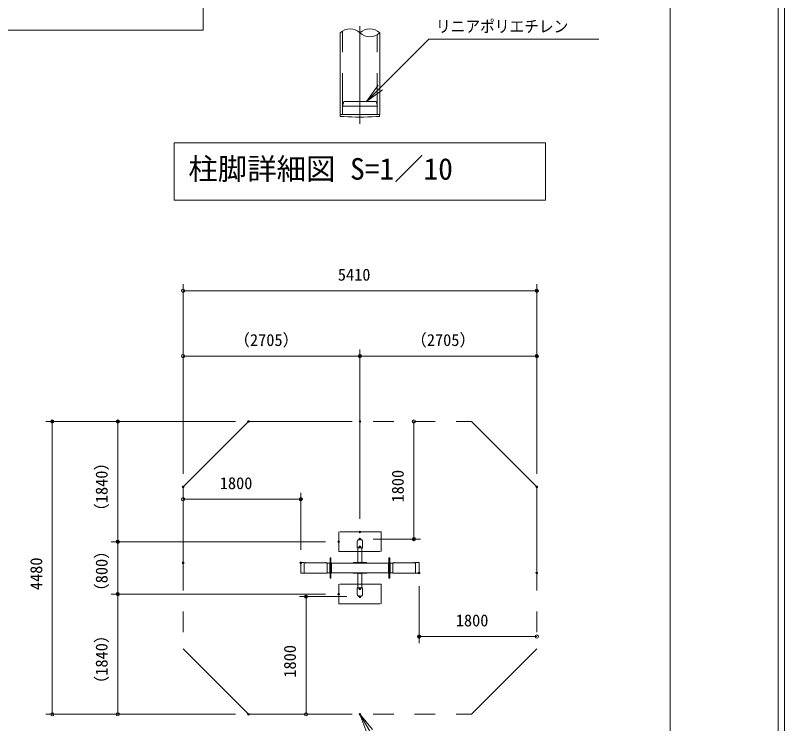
# Model space of a CAD drawing. Units: millimetres at full size, sheet at 1:10, with parts at other scales. Extents: x 5 to 8405, y -9 to 5949.
# Drawn here: x 6052 to 8405, y 1254 to 3421 of the extents above; entities that cross this region are included whole.
import ezdxf
from ezdxf.enums import TextEntityAlignment as Align

# ---------------------------------------------------------------- set-up
doc = ezdxf.new("R2010")
doc.units = ezdxf.units.MM
doc.header["$LTSCALE"] = 10
doc.header["$PDMODE"] = 32
doc.header["$PDSIZE"] = 5
for name, pattern in [('USER1', [19.05, 12.7, -6.35]), ('USER2', [50.8, 31.75, -6.35, 6.35, -6.35]), ('USER3', [63.5, 31.75, -6.35, 6.35, -6.35, 6.35, -6.35])]:
    doc.linetypes.add(name, pattern=pattern)
for name, color, linetype, lineweight in [('DEFPOINTS_3', 7, 'Continuous', 0), ('LY_2', 7, 'Continuous', 0), ('LY_5', 7, 'Continuous', 0), ('LY_6', 7, 'Continuous', 0)]:
    doc.layers.add(name, color=color, linetype=linetype, lineweight=lineweight)
doc.styles.add('ＭＳ ゴシック', font='')
doc.styles.get('ＭＳ ゴシック').set_extended_font_data('MS Gothic')

# ---------------------------------------------------------------- blocks, each defined once
blk = doc.blocks.new('-003-_U3')
at = {"color": 7, "linetype": 'Continuous', "lineweight": 0}
for p, q in [((-1, 0.1667), (0, 0)), ((0, 0), (-1, 0)), ((-1, -0.1667), (0, 0))]:
    blk.add_line(p, q, dxfattribs=at)
blk = doc.blocks.new('-016-_DOTBLANK')
at = {"color": 7, "linetype": 'Continuous', "lineweight": 0}
blk.add_line((-0.5, 0), (-1, 0), dxfattribs=at)
blk.add_circle((0, 0), 0.5, dxfattribs=at)

msp = doc.modelspace()

# ---------------------------------------------------------------- hatches: boundary and pattern name
at = {"layer": 'LY_6'}
for points in [[(7085.89, 1746.37), (7085.89, 1745.17), (7084.69, 1745.17)], [(7125.89, 1746.37), (7127.09, 1745.17), (7125.89, 1745.17)], [(7085.89, 1715.17), (7085.89, 1713.97), (7084.69, 1715.17)], [(7127.09, 1715.17), (7125.89, 1713.97), (7125.89, 1715.17)]]:
    msp.add_hatch(color=256, dxfattribs=at).paths.add_polyline_path(points)

# ---------------------------------------------------------------- linework, layer by layer
at = {"layer": 'DEFPOINTS_3'}
msp.add_line((8405, 9.18), (8405, 5949.18), dxfattribs=at)
at = {"layer": 'LY_2'}
msp.add_line((8055, 309.18), (8055, 5649.18), dxfattribs=at)
at = {"layer": 'LY_5'}
for p, q in [((8384.96, -9.18), (8384.96, 5929.23)), ((7045.39, 3117.47), (7045.39, 3367.47)), ((7166.39, 3117.47), (7166.39, 3367.47)), ((7166.39, 3117.47), (7045.39, 3117.47)), ((7045.89, 3117.47), (7045.89, 3111.47)), ((7165.89, 3117.47), (7045.89, 3117.47)), ((7056.64, 3111.47), (7045.89, 3111.47)), ((7165.89, 3111.47), (7155.14, 3111.47)), ((7165.89, 3117.47), (7165.89, 3111.47)), ((7102.89, 1817.79), (7102.89, 1818.38)), ((7108.69, 1818.58), (7103.09, 1818.58)), ((7103.49, 1818.58), (7103.49, 1819.08)), ((7103.49, 1819.08), (7108.29, 1819.08)), ((7103.49, 1818.58), (7108.29, 1818.58)), ((7103.79, 1819.28), (7107.99, 1819.28)), ((7103.79, 1819.28), (7103.79, 1819.08)), ((7103.79, 1819.08), (7107.99, 1819.08)), ((7104.89, 1820.24), (7106.89, 1820.24)), ((7107.99, 1819.28), (7107.99, 1819.08)), ((7108.29, 1819.08), (7108.29, 1818.58)), ((7108.89, 1817.79), (7108.89, 1818.38)), ((7097.89, 1791.47), (7097.89, 1810.17)), ((7098.19, 1791.17), (7113.59, 1791.17)), ((7099.84, 1791.17), (7099.84, 1746.37)), ((7102.89, 1791.17), (7102.89, 1794.17)), ((7105.43, 1794.97), (7104.97, 1794.17)), ((7104.97, 1794.17), (7105.43, 1793.37)), ((7106.35, 1794.97), (7105.43, 1794.97)), ((7105.43, 1793.37), (7106.35, 1793.37)), ((7106.81, 1794.17), (7106.35, 1794.97)), ((7106.35, 1793.37), (7106.81, 1794.17)), ((7108.89, 1791.17), (7108.89, 1794.17)), ((7111.94, 1791.17), (7111.94, 1746.37)), ((7113.89, 1791.47), (7113.89, 1810.17)), ((6924.89, 1745.57), (6924.89, 1714.77)), ((6925.89, 1746.57), (6934.69, 1746.57)), ((6929.74, 1746.67), (6931.64, 1746.67)), ((6929.74, 1746.67), (6929.74, 1746.43)), ((6931.64, 1746.67), (6931.64, 1746.43)), ((6935.69, 1714.17), (6935.69, 1746.17)), ((6935.69, 1746.17), (7005.69, 1746.17)), ((6935.69, 1745.57), (6935.69, 1714.77)), ((6940.64, 1746.41), (6938.74, 1746.41)), ((6938.74, 1746.41), (6938.74, 1746.17)), ((6940.64, 1746.17), (6938.74, 1746.17)), ((6940.64, 1746.41), (6940.64, 1746.17)), ((7002.64, 1746.41), (7000.74, 1746.41)), ((7000.74, 1746.41), (7000.74, 1746.17)), ((7002.64, 1746.17), (7000.74, 1746.17)), ((7002.64, 1746.41), (7002.64, 1746.17)), ((7005.69, 1714.17), (7005.69, 1746.17)), ((7005.69, 1745.17), (7014.59, 1745.17)), ((7013.39, 1742.87), (7013.69, 1743.17)), ((7013.39, 1742.87), (7013.39, 1717.47)), ((7014.59, 1743.17), (7013.69, 1743.17)), ((7014.59, 1760.17), (7014.59, 1700.17)), ((7017.19, 1760.17), (7017.19, 1700.17)), ((7017.19, 1745.17), (7194.59, 1745.17)), ((7018.09, 1743.17), (7017.19, 1743.17)), ((7018.09, 1743.17), (7018.39, 1742.87)), ((7018.39, 1742.87), (7018.39, 1717.47)), ((7085.89, 1746.37), (7084.69, 1745.17)), ((7125.89, 1746.37), (7085.89, 1746.37)), ((7085.89, 1746.37), (7085.89, 1745.17)), ((7085.89, 1745.17), (7125.89, 1745.17)), ((7104.29, 1746.97), (7104.49, 1747.17)), ((7104.29, 1746.97), (7107.49, 1746.97)), ((7104.29, 1746.37), (7104.29, 1746.97)), ((7104.49, 1747.17), (7107.29, 1747.17)), ((7107.49, 1746.97), (7107.29, 1747.17)), ((7107.49, 1746.37), (7107.49, 1746.97)), ((7125.89, 1745.17), (7125.89, 1746.37)), ((7125.89, 1746.37), (7127.09, 1745.17)), ((7193.39, 1742.87), (7193.69, 1743.17)), ((7193.39, 1742.87), (7193.39, 1717.47)), ((7194.59, 1743.17), (7193.69, 1743.17)), ((7194.59, 1760.17), (7194.59, 1700.17)), ((7197.19, 1760.17), (7197.19, 1700.17)), ((7197.19, 1745.17), (7206.09, 1745.17)), ((7198.09, 1743.17), (7197.19, 1743.17)), ((7198.09, 1743.17), (7198.39, 1742.87)), ((7198.39, 1742.87), (7198.39, 1717.47)), ((7206.09, 1714.17), (7206.09, 1746.17)), ((7206.09, 1746.17), (7276.09, 1746.17)), ((7211.04, 1746.41), (7209.14, 1746.41)), ((7209.14, 1746.41), (7209.14, 1746.17)), ((7211.04, 1746.17), (7209.14, 1746.17)), ((7211.04, 1746.41), (7211.04, 1746.17)), ((7273.04, 1746.41), (7271.14, 1746.41)), ((7271.14, 1746.41), (7271.14, 1746.17)), ((7273.04, 1746.17), (7271.14, 1746.17)), ((7273.04, 1746.41), (7273.04, 1746.17)), ((7276.09, 1714.17), (7276.09, 1746.17)), ((7276.09, 1745.57), (7276.09, 1714.77)), ((7285.89, 1746.57), (7277.09, 1746.57)), ((7282.04, 1746.67), (7280.14, 1746.67)), ((7280.14, 1746.67), (7280.14, 1746.43)), ((7282.04, 1746.67), (7282.04, 1746.43)), ((7286.89, 1745.57), (7286.89, 1714.77)), ((6925.89, 1713.77), (6934.69, 1713.77)), ((6929.74, 1713.67), (6929.74, 1713.91)), ((6929.74, 1713.67), (6931.64, 1713.67)), ((6931.64, 1713.67), (6931.64, 1713.91)), ((6935.69, 1714.17), (7005.69, 1714.17)), ((6940.64, 1714.17), (6938.74, 1714.17)), ((6938.74, 1713.93), (6938.74, 1714.17)), ((6940.64, 1713.93), (6938.74, 1713.93)), ((6940.64, 1713.93), (6940.64, 1714.17)), ((7002.64, 1714.17), (7000.74, 1714.17)), ((7000.74, 1713.93), (7000.74, 1714.17)), ((7002.64, 1713.93), (7000.74, 1713.93)), ((7002.64, 1713.93), (7002.64, 1714.17)), ((7005.69, 1715.17), (7014.59, 1715.17)), ((7013.39, 1717.47), (7013.69, 1717.17)), ((7013.69, 1717.17), (7014.59, 1717.17)), ((7017.19, 1717.17), (7018.09, 1717.17)), ((7017.19, 1715.17), (7194.59, 1715.17)), ((7018.39, 1717.47), (7018.09, 1717.17)), ((7085.89, 1713.97), (7084.69, 1715.17)), ((7125.89, 1715.17), (7085.89, 1715.17)), ((7085.89, 1715.17), (7085.89, 1713.97)), ((7085.89, 1713.97), (7125.89, 1713.97)), ((7099.84, 1713.97), (7099.84, 1669.17)), ((7104.29, 1713.37), (7104.29, 1713.97)), ((7104.29, 1713.37), (7107.49, 1713.37)), ((7104.49, 1713.17), (7104.29, 1713.37)), ((7104.49, 1713.17), (7107.29, 1713.17)), ((7107.29, 1713.17), (7107.49, 1713.37)), ((7107.49, 1713.37), (7107.49, 1713.97)), ((7111.94, 1713.97), (7111.94, 1669.17)), ((7125.89, 1713.97), (7125.89, 1715.17)), ((7125.89, 1713.97), (7127.09, 1715.17)), ((7193.39, 1717.47), (7193.69, 1717.17)), ((7193.69, 1717.17), (7194.59, 1717.17)), ((7197.19, 1717.17), (7198.09, 1717.17)), ((7197.19, 1715.17), (7206.09, 1715.17)), ((7198.39, 1717.47), (7198.09, 1717.17)), ((7206.09, 1714.17), (7276.09, 1714.17)), ((7211.04, 1714.17), (7209.14, 1714.17)), ((7209.14, 1713.93), (7209.14, 1714.17)), ((7211.04, 1713.93), (7209.14, 1713.93)), ((7211.04, 1713.93), (7211.04, 1714.17)), ((7273.04, 1714.17), (7271.14, 1714.17)), ((7271.14, 1713.93), (7271.14, 1714.17)), ((7273.04, 1713.93), (7271.14, 1713.93)), ((7273.04, 1713.93), (7273.04, 1714.17)), ((7285.89, 1713.77), (7277.09, 1713.77)), ((7280.14, 1713.67), (7280.14, 1713.91)), ((7282.04, 1713.67), (7280.14, 1713.67)), ((7282.04, 1713.67), (7282.04, 1713.91)), ((7097.89, 1668.87), (7097.89, 1650.17)), ((7113.59, 1669.17), (7098.19, 1669.17)), ((7102.89, 1669.17), (7102.89, 1666.17)), ((7105.43, 1666.97), (7104.97, 1666.17)), ((7104.97, 1666.17), (7105.43, 1665.37)), ((7106.35, 1666.97), (7105.43, 1666.97)), ((7105.43, 1665.37), (7106.35, 1665.37)), ((7106.81, 1666.17), (7106.35, 1666.97)), ((7106.35, 1665.37), (7106.81, 1666.17)), ((7108.89, 1669.17), (7108.89, 1666.17)), ((7113.89, 1668.87), (7113.89, 1650.17)), ((7102.89, 1642.55), (7102.89, 1641.96)), ((7103.09, 1641.76), (7108.69, 1641.76)), ((7108.29, 1641.76), (7103.49, 1641.76)), ((7103.49, 1641.26), (7103.49, 1641.76)), ((7108.29, 1641.26), (7103.49, 1641.26)), ((7107.99, 1641.26), (7103.79, 1641.26)), ((7103.79, 1641.06), (7103.79, 1641.26)), ((7107.99, 1641.06), (7103.79, 1641.06)), ((7106.89, 1640.1), (7104.89, 1640.1)), ((7107.99, 1641.06), (7107.99, 1641.26)), ((7108.29, 1641.76), (7108.29, 1641.26)), ((7108.89, 1642.55), (7108.89, 1641.96))]:
    msp.add_line(p, q, dxfattribs=at)
at = {"layer": 'LY_5', "lineweight": 18}
for p, q in [((6626.45, 3375.34), (6626.45, 3551.34)), ((5490.45, 3375.34), (6626.45, 3375.34)), ((7673.89, 3031.34), (6537.89, 3031.34)), ((6537.89, 3031.34), (6537.89, 2855.34)), ((7673.89, 2855.34), (7673.89, 3031.34)), ((6537.89, 2855.34), (7673.89, 2855.34))]:
    msp.add_line(p, q, dxfattribs=at)
at = {"layer": 'LY_5', "linetype": 'USER1'}
for p, q in [((7052.99, 3117.47), (7052.99, 3373.33)), ((7158.79, 3117.47), (7158.79, 3361.62)), ((7056.64, 3157.47), (7052.59, 3143.47)), ((7155.14, 3157.47), (7056.64, 3157.47)), ((7155.14, 3157.47), (7159.19, 3143.47)), ((7052.59, 3143.47), (7159.19, 3143.47)), ((7170.89, 1840.17), (7040.89, 1840.17)), ((7040.89, 1840.17), (7040.89, 1780.17)), ((7170.89, 1780.17), (7170.89, 1840.17)), ((7040.89, 1780.17), (7170.89, 1780.17)), ((7170.89, 1680.17), (7040.89, 1680.17)), ((7040.89, 1680.17), (7040.89, 1620.17)), ((7170.89, 1620.17), (7170.89, 1680.17)), ((7040.89, 1620.17), (7170.89, 1620.17))]:
    msp.add_line(p, q, dxfattribs=at)
at = {"layer": 'LY_5', "linetype": 'USER2'}
msp.add_line((7105.89, 3387.47), (7105.89, 3089.47), dxfattribs=at)
at = {"layer": 'LY_5', "linetype": 'USER3'}
for p, q in [((6564.89, 1978.17), (6764.89, 2178.17)), ((6764.89, 2178.17), (7446.89, 2178.17)), ((7446.89, 2178.17), (7646.89, 1978.17)), ((6564.89, 1978.17), (6564.89, 1482.17)), ((7646.89, 1978.17), (7646.89, 1482.17)), ((6764.89, 1282.17), (6564.89, 1482.17)), ((7646.89, 1482.17), (7446.89, 1282.17)), ((6764.89, 1282.17), (7446.89, 1282.17))]:
    msp.add_line(p, q, dxfattribs=at)
at = {"layer": 'LY_5'}
for centre, radius in [((7105.89, 1794.17), 2.4), ((7105.89, 1794.17), 2.1), ((7105.89, 1794.17), 1), ((7105.89, 1666.17), 2.4), ((7105.89, 1666.17), 2.1), ((7105.89, 1666.17), 1)]:
    msp.add_circle(centre, radius, dxfattribs=at)
for centre, radius, start, end in [((7075.64, 3336.07), 43.6, 46.07099, 133.92901), ((7136.14, 3336.07), 43.6, 46.07099, 133.92901), ((7136.14, 3398.88), 43.6, 226.07099, 313.92901), ((7105.89, 3716.86), 607.39, 265.34909, 274.65091), ((7105.89, 1810.17), 8, 0, 180), ((7102.59, 1817.79), 0.3, 293.73074, 0), ((7103.09, 1818.38), 0.2, 90, 180), ((7105.89, 1817.98), 2.47, 113.90552, 148.31866), ((7105.89, 1817.98), 2.47, 31.68134, 66.09448), ((7108.69, 1818.38), 0.2, 0, 90), ((7109.19, 1817.79), 0.3, 180, 246.26926), ((7098.19, 1791.47), 0.3, 180, 270), ((7105.89, 1794.17), 3, 0, 180), ((7113.59, 1791.47), 0.3, 270, 0), ((6925.89, 1745.57), 1, 90, 180), ((6930.69, 1735.41), 11.3, 85.17794, 94.82206), ((6934.69, 1745.57), 1, 0, 90), ((6939.69, 1735.15), 11.3, 85.17794, 94.82206), ((7001.69, 1735.15), 11.3, 85.17794, 94.82206), ((7015.89, 1760.17), 1.3, 0, 180), ((7195.89, 1760.17), 1.3, 0, 180), ((7210.09, 1735.15), 11.3, 85.17794, 94.82206), ((7272.09, 1735.15), 11.3, 85.17794, 94.82206), ((7277.09, 1745.57), 1, 90, 180), ((7281.09, 1735.41), 11.3, 85.17794, 94.82206), ((7285.89, 1745.57), 1, 0, 90), ((6925.89, 1714.77), 1, 180, 270), ((6930.69, 1724.93), 11.3, 265.17794, 274.82206), ((6934.69, 1714.77), 1, 270, 0), ((6939.69, 1725.19), 11.3, 265.17794, 274.82206), ((7001.69, 1725.19), 11.3, 265.17794, 274.82206), ((7015.89, 1700.17), 1.3, 180, 0), ((7195.89, 1700.17), 1.3, 180, 0), ((7210.09, 1725.19), 11.3, 265.17794, 274.82206), ((7272.09, 1725.19), 11.3, 265.17794, 274.82206), ((7277.09, 1714.77), 1, 180, 270), ((7281.09, 1724.93), 11.3, 265.17794, 274.82206), ((7285.89, 1714.77), 1, 270, 0), ((7098.19, 1668.87), 0.3, 90, 180), ((7105.89, 1650.17), 8, 180, 0), ((7105.89, 1666.17), 3, 180, 0), ((7113.59, 1668.87), 0.3, 0, 90), ((7102.59, 1642.55), 0.3, 0, 66.26926), ((7103.09, 1641.96), 0.2, 180, 270), ((7105.89, 1642.36), 2.47, 211.68134, 246.09448), ((7105.89, 1642.36), 2.47, 293.90552, 328.31866), ((7108.69, 1641.96), 0.2, 270, 0), ((7109.19, 1642.55), 0.3, 113.73074, 180)]:
    msp.add_arc(centre, radius, start, end, dxfattribs=at)
at = {"layer": 'LY_6'}
for p, q in [((7168.32, 3199.9), (7316.39, 3347.97)), ((7316.39, 3347.97), (7336.39, 3347.97)), ((7336.39, 3347.97), (7836.22, 3347.97)), ((6564.89, 2018.17), (6564.89, 2598.17)), ((7646.89, 2018.17), (7646.89, 2598.17)), ((6564.89, 2578.17), (7646.89, 2578.17)), ((6564.89, 2018.17), (6564.89, 2398.17)), ((6564.89, 2378.17), (7105.89, 2378.17)), ((7105.89, 1880.17), (7105.89, 2398.17)), ((7105.89, 1880.17), (7105.89, 2398.17)), ((7105.89, 2378.17), (7646.89, 2378.17)), ((7646.89, 2018.17), (7646.89, 2398.17)), ((6724.89, 2178.17), (6144.89, 2178.17)), ((6164.89, 1282.17), (6164.89, 2178.17)), ((6724.89, 2178.17), (6344.89, 2178.17)), ((6364.89, 1810.17), (6364.89, 2178.17)), ((7270.89, 2178.17), (7270.89, 1818.17)), ((6924.89, 1785.57), (6924.89, 1960.17)), ((6564.89, 1940.17), (6924.89, 1940.17)), ((7145.89, 1818.17), (7290.89, 1818.17)), ((7000.89, 1810.17), (6344.89, 1810.17)), ((7000.89, 1810.17), (6344.89, 1810.17)), ((6364.89, 1650.17), (6364.89, 1810.17)), ((7286.89, 1674.77), (7286.89, 1500.17)), ((7000.89, 1650.17), (6344.89, 1650.17)), ((7000.89, 1650.17), (6344.89, 1650.17)), ((6364.89, 1282.17), (6364.89, 1650.17)), ((7065.89, 1642.17), (6920.89, 1642.17)), ((6940.89, 1282.17), (6940.89, 1642.17)), ((7646.89, 1520.17), (7286.89, 1520.17)), ((6724.89, 1282.17), (6144.89, 1282.17)), ((6724.89, 1282.17), (6344.89, 1282.17))]:
    msp.add_line(p, q, dxfattribs=at)
for points in [[(7085.89, 1746.37), (7085.89, 1745.17), (7084.69, 1745.17)], [(7125.89, 1746.37), (7127.09, 1745.17), (7125.89, 1745.17)], [(7085.89, 1715.17), (7085.89, 1713.97), (7084.69, 1715.17)], [(7127.09, 1715.17), (7125.89, 1713.97), (7125.89, 1715.17)]]:
    msp.add_lwpolyline(points, close=True, dxfattribs=at)
for p in [(7646.89, 2578.17), (7105.89, 2378.17), (7646.89, 2378.17), (6164.89, 2178.17), (6364.89, 2178.17), (6764.89, 2178.17), (6764.89, 2178.17), (7105.89, 2178.17), (6564.89, 1978.17), (6564.89, 1978.17), (7646.89, 1978.17), (7646.89, 1978.17), (6924.89, 1940.17), (7105.89, 1840.17), (7105.89, 1840.17), (6364.89, 1810.17), (7040.89, 1810.17), (7040.89, 1810.17), (7105.89, 1818.17), (7270.89, 1818.17), (6564.89, 1745.57), (6924.89, 1745.57), (7286.89, 1714.77), (7646.89, 1714.77), (6364.89, 1650.17), (7040.89, 1650.17), (7040.89, 1650.17), (6940.89, 1642.17), (7105.89, 1642.17), (7286.89, 1520.17), (6764.89, 1282.17), (6764.89, 1282.17), (7105.89, 1282.17)]:
    msp.add_point(p, dxfattribs=at)

# ---------------------------------------------------------------- block references
for name, p, xscale, yscale, rotation in [('-003-_U3', (7125.89, 3157.47), 60, 60, 225), ('-016-_DOTBLANK', (6564.89, 2578.17), 10, 10, 180), ('-016-_DOTBLANK', (6564.89, 2378.17), 10, 10, 180), ('-016-_DOTBLANK', (7105.89, 2378.17), 10, 10, 180), ('-016-_DOTBLANK', (6164.89, 2178.17), 10, 10, 90), ('-016-_DOTBLANK', (6364.89, 2178.17), 10, 10, 90), ('-016-_DOTBLANK', (7270.89, 2178.17), 10, 10, 90), ('-016-_DOTBLANK', (6564.89, 1940.17), 10, 10, 180), ('-016-_DOTBLANK', (6364.89, 1810.17), 10, 10, 270), ('-016-_DOTBLANK', (6364.89, 1810.17), 10, 10, 90), ('-016-_DOTBLANK', (7270.89, 1818.17), 10, 10, 270), ('-016-_DOTBLANK', (6364.89, 1650.17), 10, 10, 270), ('-016-_DOTBLANK', (6364.89, 1650.17), 10, 10, 90), ('-016-_DOTBLANK', (6940.89, 1642.17), 10, 10, 90), ('-016-_DOTBLANK', (7286.89, 1520.17), 10, 10, 180), ('-016-_DOTBLANK', (6164.89, 1282.17), 10, 10, 270), ('-016-_DOTBLANK', (6364.89, 1282.17), 10, 10, 270), ('-016-_DOTBLANK', (6940.89, 1282.17), 10, 10, 270), ('-003-_U3', (7105.89, 1282.17), 60, 60, 120)]:
    msp.add_blockref(name, p, dxfattribs=dict(at, xscale=xscale, yscale=yscale, rotation=rotation))
at = {"layer": 'LY_6', "xscale": 10, "yscale": 10}
for p in [(7646.89, 2578.17), (7105.89, 2378.17), (7646.89, 2378.17), (6924.89, 1940.17), (7646.89, 1520.17)]:
    msp.add_blockref('-016-_DOTBLANK', p, dxfattribs=at)

# ---------------------------------------------------------------- texts
at = {"layer": 'LY_5', "style": 'ＭＳ ゴシック'}
msp.add_text('柱脚詳細図 S=1／10', height=65.98, dxfattribs=at).set_placement((6580.93, 2898.34), align=Align.BOTTOM_LEFT)
at = {"layer": 'LY_6', "style": 'ＭＳ ゴシック', "width": 0.9}
msp.add_text('リニアポリエチレン', height=36.66, dxfattribs=at).set_placement((7338.39, 3357.97), align=Align.BOTTOM_LEFT)
at = {"layer": 'LY_6', "style": 'ＭＳ ゴシック'}
for s, p in [('5410', (7038.24, 2598.17)), ('（2705）', (6719.5, 2398.17)), ('（2705）', (7260.5, 2398.17)), ('1800', (6677.16, 1960.17)), ('1800', (7399.16, 1540.17))]:
    msp.add_text(s, height=36.66, dxfattribs=at).set_placement(p, align=Align.BOTTOM_LEFT)
for s, p in [('（1840）', (6344.89, 1878.23)), ('1800', (7250.89, 1930.44)), ('（800）', (6344.89, 1633.16)), ('4480', (6144.89, 1662.26)), ('（1840）', (6344.89, 1350.23)), ('1800', (6920.89, 1394.44))]:
    msp.add_text(s, height=36.66, rotation=90, dxfattribs=at).set_placement(p, align=Align.BOTTOM_LEFT)

doc.saveas('drawing.dxf')
